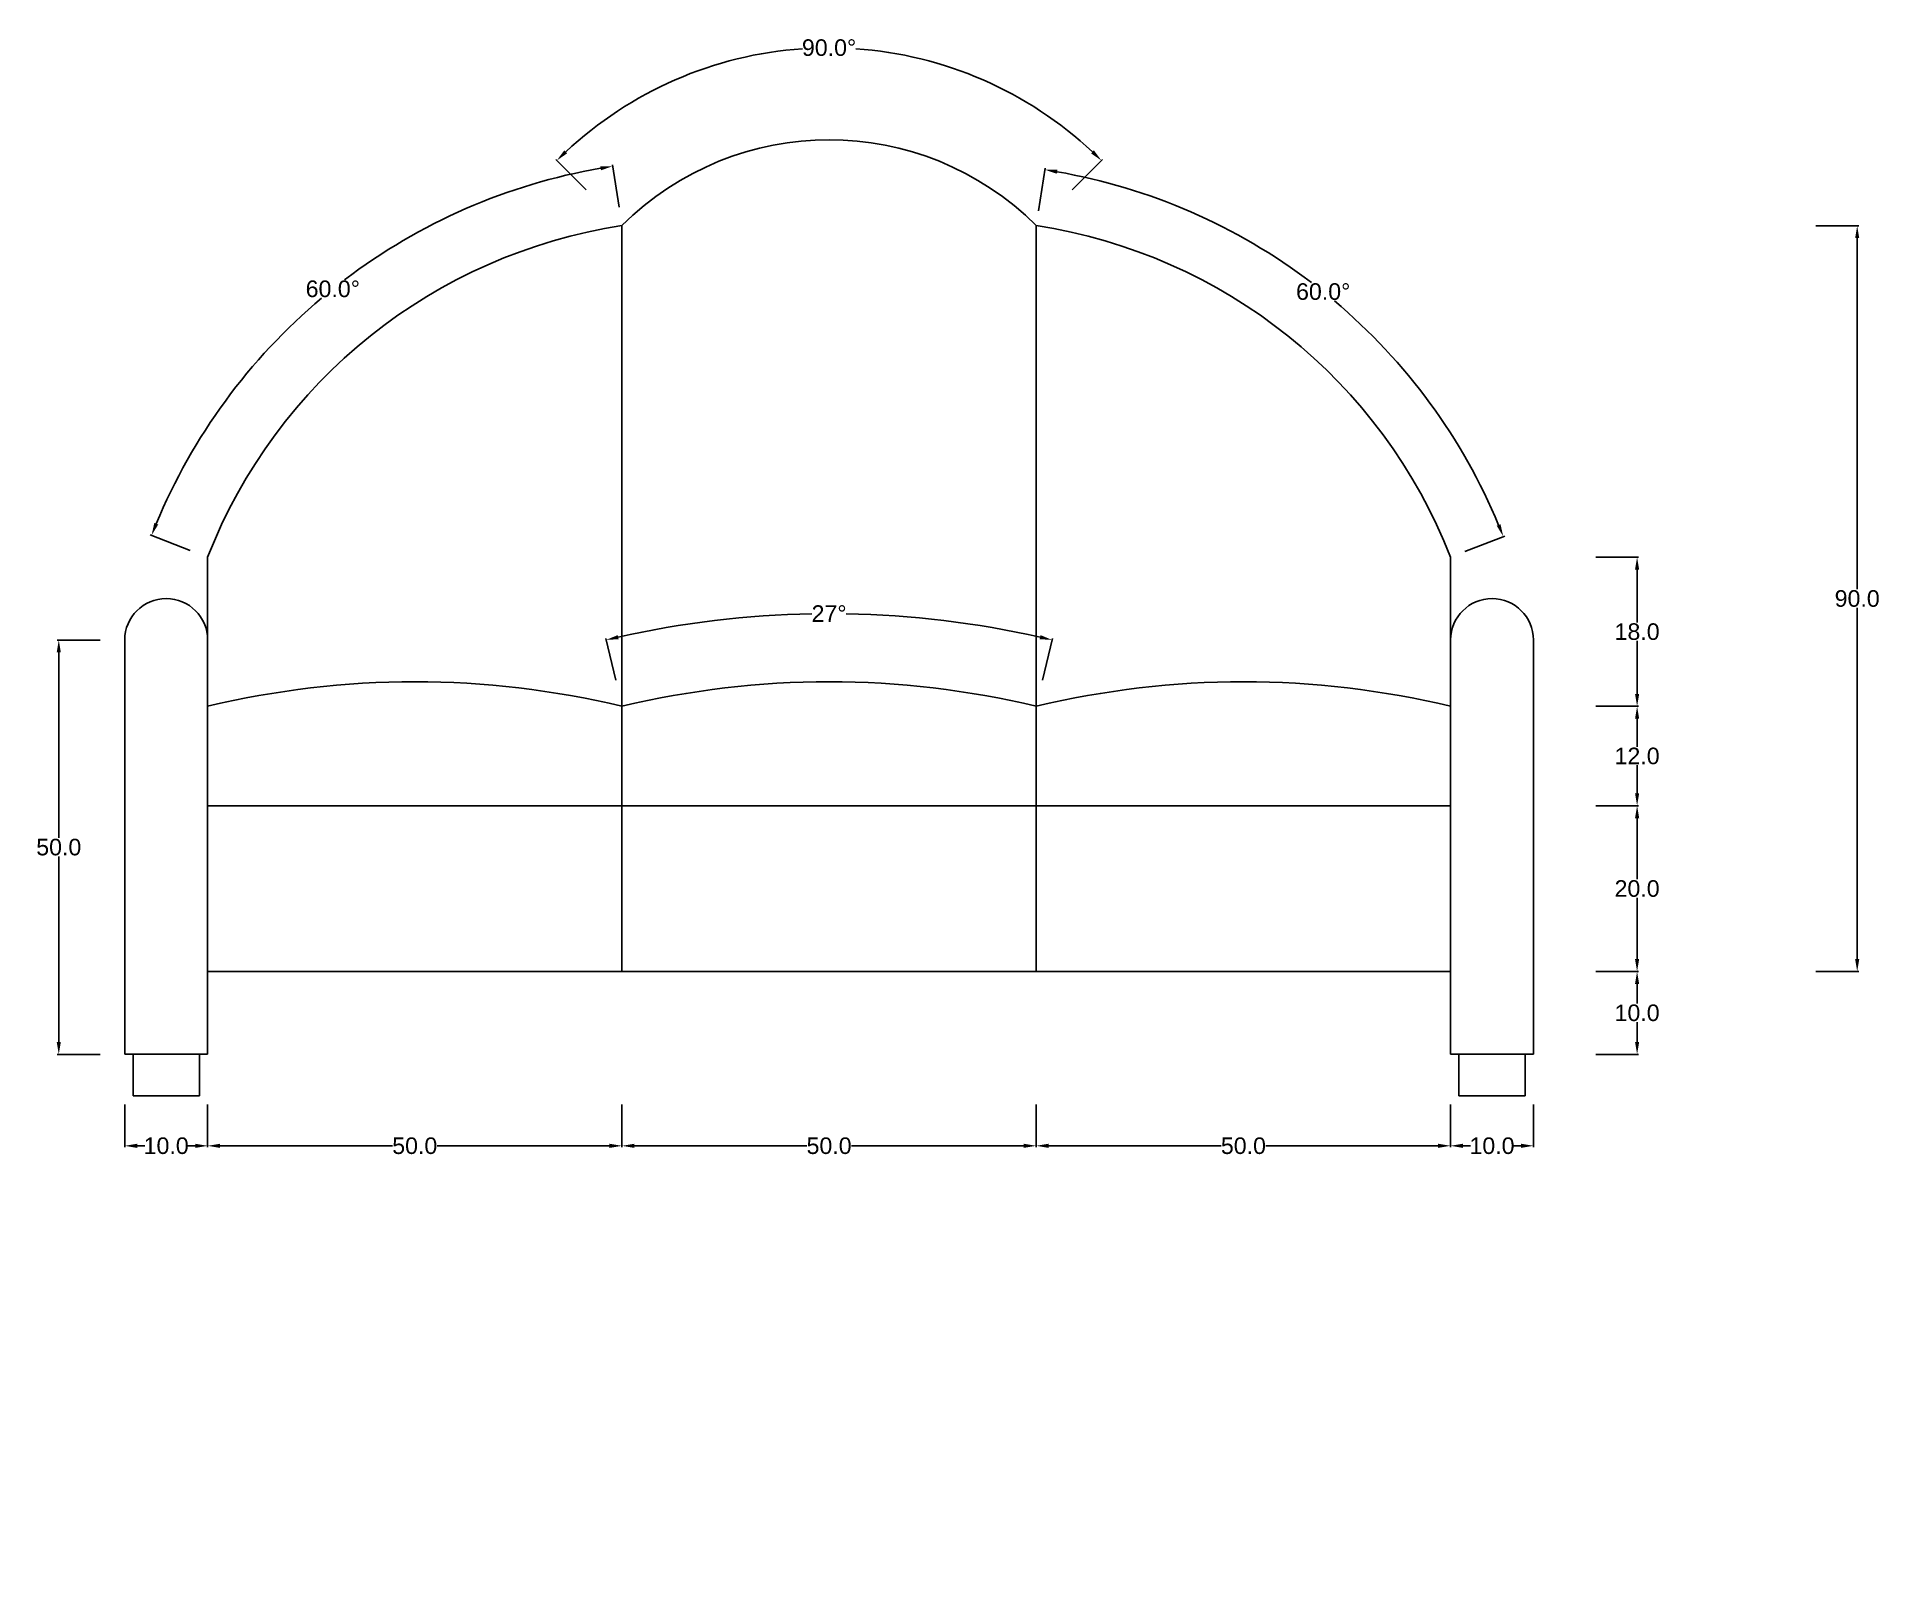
# Model space of a CAD drawing. Header units: millimetres. Extents: x 4 to 227, y -47 to 138.
import ezdxf

# ---------------------------------------------------------------- set-up
doc = ezdxf.new("R2010")
doc.units = ezdxf.units.MM
doc.header["$MEASUREMENT"] = 0
doc.styles.get("Standard").update_dxf_attribs({"font": 'arial.ttf'})
doc.dimstyles.new('krishna', dxfattribs={"dimtxt": 2, "dimasz": 1.5, "dimexe": 0.18, "dimexo": 0.0625, "dimgap": 0.09, "dimtad": 0, "dimtih": 1, "dimtoh": 1, "dimdec": 4, "dimzin": 0, "dimdsep": 46, "dimtxsty": 'Standard', "dimcen": 0.09, "dimadec": 0, "dimazin": 0, "dimtfac": 1, "dimtdec": 4, "dimtofl": 0, "dimtmove": 0, "dimatfit": 3, "dimfxl": 5, "dimfxlon": 1, "dimtolj": 1, "dimtzin": 0, "dimarcsym": 0})

# ---------------------------------------------------------------- blocks, each defined once
blk = doc.blocks.new('*D3')
at = {"color": 0, "lineweight": -2, "transparency": 16777216}
for p, q in [((74.53, 117.57), (73.75, 122.69)), ((22.77, 76.16), (17.95, 78.05))]:
    blk.add_line(p, q, dxfattribs=at)
for start, end in [(99.8654, 127.207), (130.0679, 157.4542)]:
    blk.add_arc((84.51, 52.04), 71.29, start, end, dxfattribs=at)
at = {"color": 0, "transparency": 16777216}
for points in [[(72.26, 122.52), (72.34, 122.03), (73.78, 122.52)], [(18.91, 79.28), (18.44, 79.47), (18.11, 77.98)]]:
    blk.add_solid(points, dxfattribs=at)
at = {"layer": 'Defpoints', "color": 0, "transparency": 16777216}
for p in [(50.32, 114.6), (74.87, 115.34), (24.87, 75.34), (84.51, 52.04)]:
    blk.add_point(p, dxfattribs=at)
at = {"color": 0, "transparency": 16777216, "insert": (39.98, 107.71), "char_height": 2, "attachment_point": 5}
blk.add_mtext('\\A1;60.0°', dxfattribs=at)
blk = doc.blocks.new('*D4')
at = {"color": 0, "lineweight": -2, "transparency": 16777216}
for p, q in [((70.55, 119.67), (66.88, 123.33)), ((129.2, 119.67), (132.86, 123.33))]:
    blk.add_line(p, q, dxfattribs=at)
for start, end in [(93.9691, 133.1507), (46.8493, 86.0309)]:
    blk.add_arc((99.87, 90.34), 46.47, start, end, dxfattribs=at)
at = {"color": 0, "transparency": 16777216}
for points in [[(68.26, 124.07), (67.91, 124.43), (67.01, 123.21)], [(131.83, 124.43), (131.48, 124.07), (132.73, 123.21)]]:
    blk.add_solid(points, dxfattribs=at)
at = {"layer": 'Defpoints', "color": 0, "transparency": 16777216}
for p in [(111.9, 135.24), (74.87, 115.34), (124.87, 115.34), (99.87, 90.34)]:
    blk.add_point(p, dxfattribs=at)
at = {"color": 0, "transparency": 16777216, "insert": (99.87, 136.82), "char_height": 2, "attachment_point": 5}
blk.add_mtext('\\A1;90.0°', dxfattribs=at)
blk = doc.blocks.new('*D5')
at = {"color": 0, "lineweight": -2, "transparency": 16777216}
for p, q in [((125.15, 117.15), (125.93, 122.27)), ((176.58, 76.01), (181.4, 77.89))]:
    blk.add_line(p, q, dxfattribs=at)
for start, end in [(52.8019, 80.1273), (22.5531, 49.9237)]:
    blk.add_arc((115.23, 52.04), 70.86, start, end, dxfattribs=at)
at = {"color": 0, "transparency": 16777216}
for points in [[(127.34, 121.61), (127.42, 122.1), (125.9, 122.1)], [(180.9, 79.31), (180.44, 79.13), (181.23, 77.83)]]:
    blk.add_solid(points, dxfattribs=at)
at = {"layer": 'Defpoints', "color": 0, "transparency": 16777216}
for p in [(124.87, 115.34), (168.43, 98.85), (174.87, 75.34), (115.23, 52.04)]:
    blk.add_point(p, dxfattribs=at)
at = {"color": 0, "transparency": 16777216, "insert": (159.5, 107.38), "char_height": 2, "attachment_point": 5}
blk.add_mtext('\\A1;60.0°', dxfattribs=at)
blk = doc.blocks.new('*D6')
at = {"color": 0, "lineweight": -2, "transparency": 16777216}
for p, q in [((11.91, 65.34), (6.73, 65.34)), ((6.91, 63.84), (6.91, 41.46)), ((6.91, 16.84), (6.91, 39.23)), ((11.91, 15.34), (6.73, 15.34))]:
    blk.add_line(p, q, dxfattribs=at)
at = {"color": 0, "transparency": 16777216}
for points in [[(6.66, 63.84), (7.16, 63.84), (6.91, 65.34)], [(6.66, 16.84), (7.16, 16.84), (6.91, 15.34)]]:
    blk.add_solid(points, dxfattribs=at)
at = {"layer": 'Defpoints', "color": 0, "transparency": 16777216}
for p in [(6.91, 65.34), (14.87, 65.34), (14.87, 15.34)]:
    blk.add_point(p, dxfattribs=at)
at = {"color": 0, "transparency": 16777216, "insert": (6.91, 40.34), "char_height": 2, "attachment_point": 5}
blk.add_mtext('\\A1;50.0', dxfattribs=at)
blk = doc.blocks.new('*D7')
at = {"color": 0, "lineweight": -2, "transparency": 16777216}
for p, q in [((74.12, 60.48), (72.91, 65.52)), ((125.63, 60.48), (126.84, 65.52))]:
    blk.add_line(p, q, dxfattribs=at)
for start, end in [(91.0279, 102.7547), (77.2453, 88.9721)]:
    blk.add_arc((99.87, -46.79), 115.32, start, end, dxfattribs=at)
at = {"color": 0, "transparency": 16777216}
for points in [[(74.47, 65.44), (74.36, 65.93), (72.95, 65.35)], [(125.39, 65.93), (125.28, 65.44), (126.79, 65.35)]]:
    blk.add_solid(points, dxfattribs=at)
at = {"layer": 'Defpoints', "color": 0, "transparency": 16777216}
for p in [(108.92, 68.18), (74.87, 57.34), (124.87, 57.34), (99.87, -46.79)]:
    blk.add_point(p, dxfattribs=at)
at = {"color": 0, "transparency": 16777216, "insert": (99.87, 68.53), "char_height": 2, "attachment_point": 5}
blk.add_mtext('\\A1;27°', dxfattribs=at)
blk = doc.blocks.new('*D8')
at = {"color": 0, "lineweight": -2, "transparency": 16777216}
for p, q in [((192.38, 75.34), (197.56, 75.34)), ((197.38, 73.84), (197.38, 67.46)), ((197.38, 58.84), (197.38, 65.23)), ((192.38, 57.34), (197.56, 57.34))]:
    blk.add_line(p, q, dxfattribs=at)
at = {"color": 0, "transparency": 16777216}
for points in [[(197.13, 73.84), (197.63, 73.84), (197.38, 75.34)], [(197.13, 58.84), (197.63, 58.84), (197.38, 57.34)]]:
    blk.add_solid(points, dxfattribs=at)
at = {"layer": 'Defpoints', "color": 0, "transparency": 16777216}
for p in [(174.87, 75.34), (174.87, 57.34), (197.38, 57.34)]:
    blk.add_point(p, dxfattribs=at)
at = {"color": 0, "transparency": 16777216, "insert": (197.38, 66.34), "char_height": 2, "attachment_point": 5}
blk.add_mtext('\\A1;18.0', dxfattribs=at)
blk = doc.blocks.new('*D9')
at = {"color": 0, "lineweight": -2, "transparency": 16777216}
for p, q in [((192.38, 57.34), (197.56, 57.34)), ((197.38, 55.84), (197.38, 52.46)), ((197.38, 46.84), (197.38, 50.23)), ((192.38, 45.34), (197.56, 45.34))]:
    blk.add_line(p, q, dxfattribs=at)
at = {"color": 0, "transparency": 16777216}
for points in [[(197.13, 55.84), (197.63, 55.84), (197.38, 57.34)], [(197.13, 46.84), (197.63, 46.84), (197.38, 45.34)]]:
    blk.add_solid(points, dxfattribs=at)
at = {"layer": 'Defpoints', "color": 0, "transparency": 16777216}
for p in [(174.87, 57.34), (174.87, 45.34), (197.38, 45.34)]:
    blk.add_point(p, dxfattribs=at)
at = {"color": 0, "transparency": 16777216, "insert": (197.38, 51.34), "char_height": 2, "attachment_point": 5}
blk.add_mtext('\\A1;12.0', dxfattribs=at)
blk = doc.blocks.new('*D10')
at = {"color": 0, "lineweight": -2, "transparency": 16777216}
for p, q in [((192.38, 45.34), (197.56, 45.34)), ((197.38, 43.84), (197.38, 36.46)), ((197.38, 26.84), (197.38, 34.23)), ((192.38, 25.34), (197.56, 25.34))]:
    blk.add_line(p, q, dxfattribs=at)
at = {"color": 0, "transparency": 16777216}
for points in [[(197.13, 43.84), (197.63, 43.84), (197.38, 45.34)], [(197.13, 26.84), (197.63, 26.84), (197.38, 25.34)]]:
    blk.add_solid(points, dxfattribs=at)
at = {"layer": 'Defpoints', "color": 0, "transparency": 16777216}
for p in [(174.87, 45.34), (174.87, 25.34), (197.38, 25.34)]:
    blk.add_point(p, dxfattribs=at)
at = {"color": 0, "transparency": 16777216, "insert": (197.38, 35.34), "char_height": 2, "attachment_point": 5}
blk.add_mtext('\\A1;20.0', dxfattribs=at)
blk = doc.blocks.new('*D11')
at = {"color": 0, "lineweight": -2, "transparency": 16777216}
for p, q in [((192.38, 25.34), (197.56, 25.34)), ((197.38, 23.84), (197.38, 21.46)), ((197.38, 16.84), (197.38, 19.23)), ((192.38, 15.34), (197.56, 15.34))]:
    blk.add_line(p, q, dxfattribs=at)
at = {"color": 0, "transparency": 16777216}
for points in [[(197.13, 23.84), (197.63, 23.84), (197.38, 25.34)], [(197.13, 16.84), (197.63, 16.84), (197.38, 15.34)]]:
    blk.add_solid(points, dxfattribs=at)
at = {"layer": 'Defpoints', "color": 0, "transparency": 16777216}
for p in [(174.87, 25.34), (174.87, 15.34), (197.38, 15.34)]:
    blk.add_point(p, dxfattribs=at)
at = {"color": 0, "transparency": 16777216, "insert": (197.38, 20.34), "char_height": 2, "attachment_point": 5}
blk.add_mtext('\\A1;10.0', dxfattribs=at)
blk = doc.blocks.new('*D13')
at = {"color": 0, "lineweight": -2, "transparency": 16777216}
for p, q in [((14.87, 9.3), (14.87, 4.12)), ((24.87, 9.3), (24.87, 4.12)), ((16.37, 4.3), (17.28, 4.3)), ((23.37, 4.3), (22.46, 4.3))]:
    blk.add_line(p, q, dxfattribs=at)
at = {"color": 0, "transparency": 16777216}
for points in [[(16.37, 4.55), (16.37, 4.05), (14.87, 4.3)], [(23.37, 4.55), (23.37, 4.05), (24.87, 4.3)]]:
    blk.add_solid(points, dxfattribs=at)
at = {"layer": 'Defpoints', "color": 0, "transparency": 16777216}
for p in [(14.87, 15.34), (24.87, 15.34), (24.87, 4.3)]:
    blk.add_point(p, dxfattribs=at)
at = {"color": 0, "transparency": 16777216, "insert": (19.87, 4.3), "char_height": 2, "attachment_point": 5}
blk.add_mtext('\\A1;10.0', dxfattribs=at)
blk = doc.blocks.new('*D14')
at = {"color": 0, "lineweight": -2, "transparency": 16777216}
for p, q in [((24.87, 9.3), (24.87, 4.12)), ((74.87, 9.3), (74.87, 4.12)), ((26.37, 4.3), (47.19, 4.3)), ((73.37, 4.3), (52.56, 4.3))]:
    blk.add_line(p, q, dxfattribs=at)
at = {"color": 0, "transparency": 16777216}
for points in [[(26.37, 4.55), (26.37, 4.05), (24.87, 4.3)], [(73.37, 4.55), (73.37, 4.05), (74.87, 4.3)]]:
    blk.add_solid(points, dxfattribs=at)
at = {"layer": 'Defpoints', "color": 0, "transparency": 16777216}
for p in [(24.87, 25.34), (74.87, 25.34), (74.87, 4.3)]:
    blk.add_point(p, dxfattribs=at)
at = {"color": 0, "transparency": 16777216, "insert": (49.87, 4.3), "char_height": 2, "attachment_point": 5}
blk.add_mtext('\\A1;50.0', dxfattribs=at)
blk = doc.blocks.new('*D15')
at = {"color": 0, "lineweight": -2, "transparency": 16777216}
for p, q in [((74.87, 9.3), (74.87, 4.12)), ((124.87, 9.3), (124.87, 4.12)), ((76.37, 4.3), (97.19, 4.3)), ((123.37, 4.3), (102.56, 4.3))]:
    blk.add_line(p, q, dxfattribs=at)
at = {"color": 0, "transparency": 16777216}
for points in [[(76.37, 4.55), (76.37, 4.05), (74.87, 4.3)], [(123.37, 4.55), (123.37, 4.05), (124.87, 4.3)]]:
    blk.add_solid(points, dxfattribs=at)
at = {"layer": 'Defpoints', "color": 0, "transparency": 16777216}
for p in [(74.87, 25.34), (124.87, 25.34), (124.87, 4.3)]:
    blk.add_point(p, dxfattribs=at)
at = {"color": 0, "transparency": 16777216, "insert": (99.87, 4.3), "char_height": 2, "attachment_point": 5}
blk.add_mtext('\\A1;50.0', dxfattribs=at)
blk = doc.blocks.new('*D16')
at = {"color": 0, "lineweight": -2, "transparency": 16777216}
for p, q in [((124.87, 9.3), (124.87, 4.12)), ((174.87, 9.3), (174.87, 4.12)), ((126.37, 4.3), (147.19, 4.3)), ((173.37, 4.3), (152.56, 4.3))]:
    blk.add_line(p, q, dxfattribs=at)
at = {"color": 0, "transparency": 16777216}
for points in [[(126.37, 4.55), (126.37, 4.05), (124.87, 4.3)], [(173.37, 4.55), (173.37, 4.05), (174.87, 4.3)]]:
    blk.add_solid(points, dxfattribs=at)
at = {"layer": 'Defpoints', "color": 0, "transparency": 16777216}
for p in [(124.87, 25.34), (174.87, 25.34), (174.87, 4.3)]:
    blk.add_point(p, dxfattribs=at)
at = {"color": 0, "transparency": 16777216, "insert": (149.87, 4.3), "char_height": 2, "attachment_point": 5}
blk.add_mtext('\\A1;50.0', dxfattribs=at)
blk = doc.blocks.new('*D17')
at = {"color": 0, "lineweight": -2, "transparency": 16777216}
for p, q in [((174.87, 9.3), (174.87, 4.12)), ((184.87, 9.3), (184.87, 4.12)), ((176.37, 4.3), (177.28, 4.3)), ((183.37, 4.3), (182.46, 4.3))]:
    blk.add_line(p, q, dxfattribs=at)
at = {"color": 0, "transparency": 16777216}
for points in [[(176.37, 4.55), (176.37, 4.05), (174.87, 4.3)], [(183.37, 4.55), (183.37, 4.05), (184.87, 4.3)]]:
    blk.add_solid(points, dxfattribs=at)
at = {"layer": 'Defpoints', "color": 0, "transparency": 16777216}
for p in [(174.87, 15.34), (184.87, 15.34), (184.87, 4.3)]:
    blk.add_point(p, dxfattribs=at)
at = {"color": 0, "transparency": 16777216, "insert": (179.87, 4.3), "char_height": 2, "attachment_point": 5}
blk.add_mtext('\\A1;10.0', dxfattribs=at)
blk = doc.blocks.new('*D18')
at = {"color": 0, "lineweight": -2, "transparency": 16777216}
for p, q in [((218.94, 115.34), (224.12, 115.34)), ((223.94, 113.84), (223.94, 71.46)), ((223.94, 26.84), (223.94, 69.23)), ((218.94, 25.34), (224.12, 25.34))]:
    blk.add_line(p, q, dxfattribs=at)
at = {"color": 0, "transparency": 16777216}
for points in [[(223.69, 113.84), (224.19, 113.84), (223.94, 115.34)], [(223.69, 26.84), (224.19, 26.84), (223.94, 25.34)]]:
    blk.add_solid(points, dxfattribs=at)
at = {"layer": 'Defpoints', "color": 0, "transparency": 16777216}
for p in [(124.87, 115.34), (174.87, 25.34), (223.94, 25.34)]:
    blk.add_point(p, dxfattribs=at)
at = {"color": 0, "transparency": 16777216, "insert": (223.94, 70.34), "char_height": 2, "attachment_point": 5}
blk.add_mtext('\\A1;90.0', dxfattribs=at)

msp = doc.modelspace()

# ---------------------------------------------------------------- linework, layer by layer
for p, q in [((74.87228, 25.34417), (74.87228, 115.34417)), ((124.87228, 25.34417), (124.87228, 115.34417)), ((24.87228, 25.34417), (24.87228, 75.34417)), ((174.87228, 25.34417), (174.87228, 75.34417)), ((14.87228, 15.34417), (14.87228, 65.34417)), ((184.87228, 15.34417), (184.87228, 65.34417)), ((24.87228, 45.34417), (174.87228, 45.34417)), ((24.87228, 25.34417), (174.87228, 25.34417)), ((24.87228, 25.34417), (24.87228, 15.34417)), ((174.87228, 25.34417), (174.87228, 15.34417)), ((24.87228, 15.34417), (14.87228, 15.34417)), ((15.87228, 15.34417), (15.87228, 10.34417)), ((23.87228, 15.34417), (23.87228, 10.34417)), ((174.87228, 15.34417), (184.87228, 15.34417)), ((175.87228, 15.34417), (175.87228, 10.34417)), ((183.87228, 15.34417), (183.87228, 10.34417)), ((15.87228, 10.34417), (23.87228, 10.34417)), ((183.87228, 10.34417), (175.87228, 10.34417))]:
    msp.add_line(p, q)
for centre, radius, start, end in [((99.87228, 90.34417), 35.35534, 45, 135), ((84.5133, 52.0429), 64.03124, 98.6598083, 158.6598083), ((115.23127, 52.0429), 64.03124, 21.3401917, 81.3401917), ((19.87228, 65.34417), 5, 0, 180), ((179.87228, 65.34417), 5, 0, 180), ((49.87228, -46.78833), 107.09144, 76.5, 103.5), ((99.87228, -46.78833), 107.09144, 76.5, 103.5), ((149.87228, -46.78833), 107.09144, 76.5, 103.5)]:
    msp.add_arc(centre, radius, start, end)

# ---------------------------------------------------------------- dimensions: what is measured, and where the dimension line sits
for base, center, p1, p2, override, picture, middle in [((111.90077, 135.23507), (99.87228, 90.34417), (124.87228, 115.34417), (74.87228, 115.34417), {"dimadec": 1}, '*D4', (99.87228, 136.81865)), ((50.32356, 114.59587), (84.5133, 52.0429), (74.87228, 115.34417), (24.87228, 75.34417), {"dimadec": 1}, '*D3', (39.98077, 107.70856)), ((168.43366, 98.8485), (115.23127, 52.0429), (174.87228, 75.34417), (124.87228, 115.34417), {"dimadec": 1}, '*D5', (159.49768, 107.37592)), ((108.9203, 68.17764), (99.87228, -46.78833), (124.87228, 57.34417), (74.87228, 57.34417), {"dimdec": 1}, '*D7', (99.87228, 68.53314))]:
    dim = msp.add_angular_dim_3p(base=base, center=center, p1=p1, p2=p2, dimstyle='krishna', override=override)
    dim.commit()
    dim.dimension.update_dxf_attribs({"geometry": picture, "text_midpoint": middle})
for base, p1, p2, picture, middle in [((223.93969, 25.34417), (124.87228, 115.34417), (174.87228, 25.34417), '*D18', (223.93969, 70.34417)), ((6.91389, 65.34417), (14.87228, 15.34417), (14.87228, 65.34417), '*D6', (6.91389, 40.34417)), ((197.3764, 45.34417), (174.87228, 57.34417), (174.87228, 45.34417), '*D9', (197.3764, 51.34417)), ((197.3764, 25.34417), (174.87228, 45.34417), (174.87228, 25.34417), '*D10', (197.3764, 35.34417)), ((197.3764, 15.34417), (174.87228, 25.34417), (174.87228, 15.34417), '*D11', (197.3764, 20.34417))]:
    dim = msp.add_linear_dim(base=base, p1=p1, p2=p2, angle=90, dimstyle='krishna', override={"dimdec": 1})
    dim.commit()
    dim.dimension.update_dxf_attribs({"geometry": picture, "text_midpoint": middle})
dim = msp.add_aligned_dim(p1=(174.87228, 75.34417), p2=(174.87228, 57.34417), distance=22.50411, dimstyle='krishna', override={"dimdec": 1})
dim.commit()
dim.dimension.update_dxf_attribs({"geometry": '*D8', "text_midpoint": (197.3764, 66.34417)})
for base, p1, p2, picture, middle in [((74.87228, 4.3013), (24.87228, 25.34417), (74.87228, 25.34417), '*D14', (49.87228, 4.3013)), ((124.87228, 4.3013), (74.87228, 25.34417), (124.87228, 25.34417), '*D15', (99.87228, 4.3013)), ((174.87228, 4.3013), (124.87228, 25.34417), (174.87228, 25.34417), '*D16', (149.87228, 4.3013)), ((24.87228, 4.3013), (14.87228, 15.34417), (24.87228, 15.34417), '*D13', (19.87228, 4.3013)), ((184.87228, 4.3013), (174.87228, 15.34417), (184.87228, 15.34417), '*D17', (179.87228, 4.3013))]:
    dim = msp.add_linear_dim(base=base, p1=p1, p2=p2, dimstyle='krishna', override={"dimdec": 1})
    dim.commit()
    dim.dimension.update_dxf_attribs({"geometry": picture, "text_midpoint": middle})

doc.saveas('drawing.dxf')
